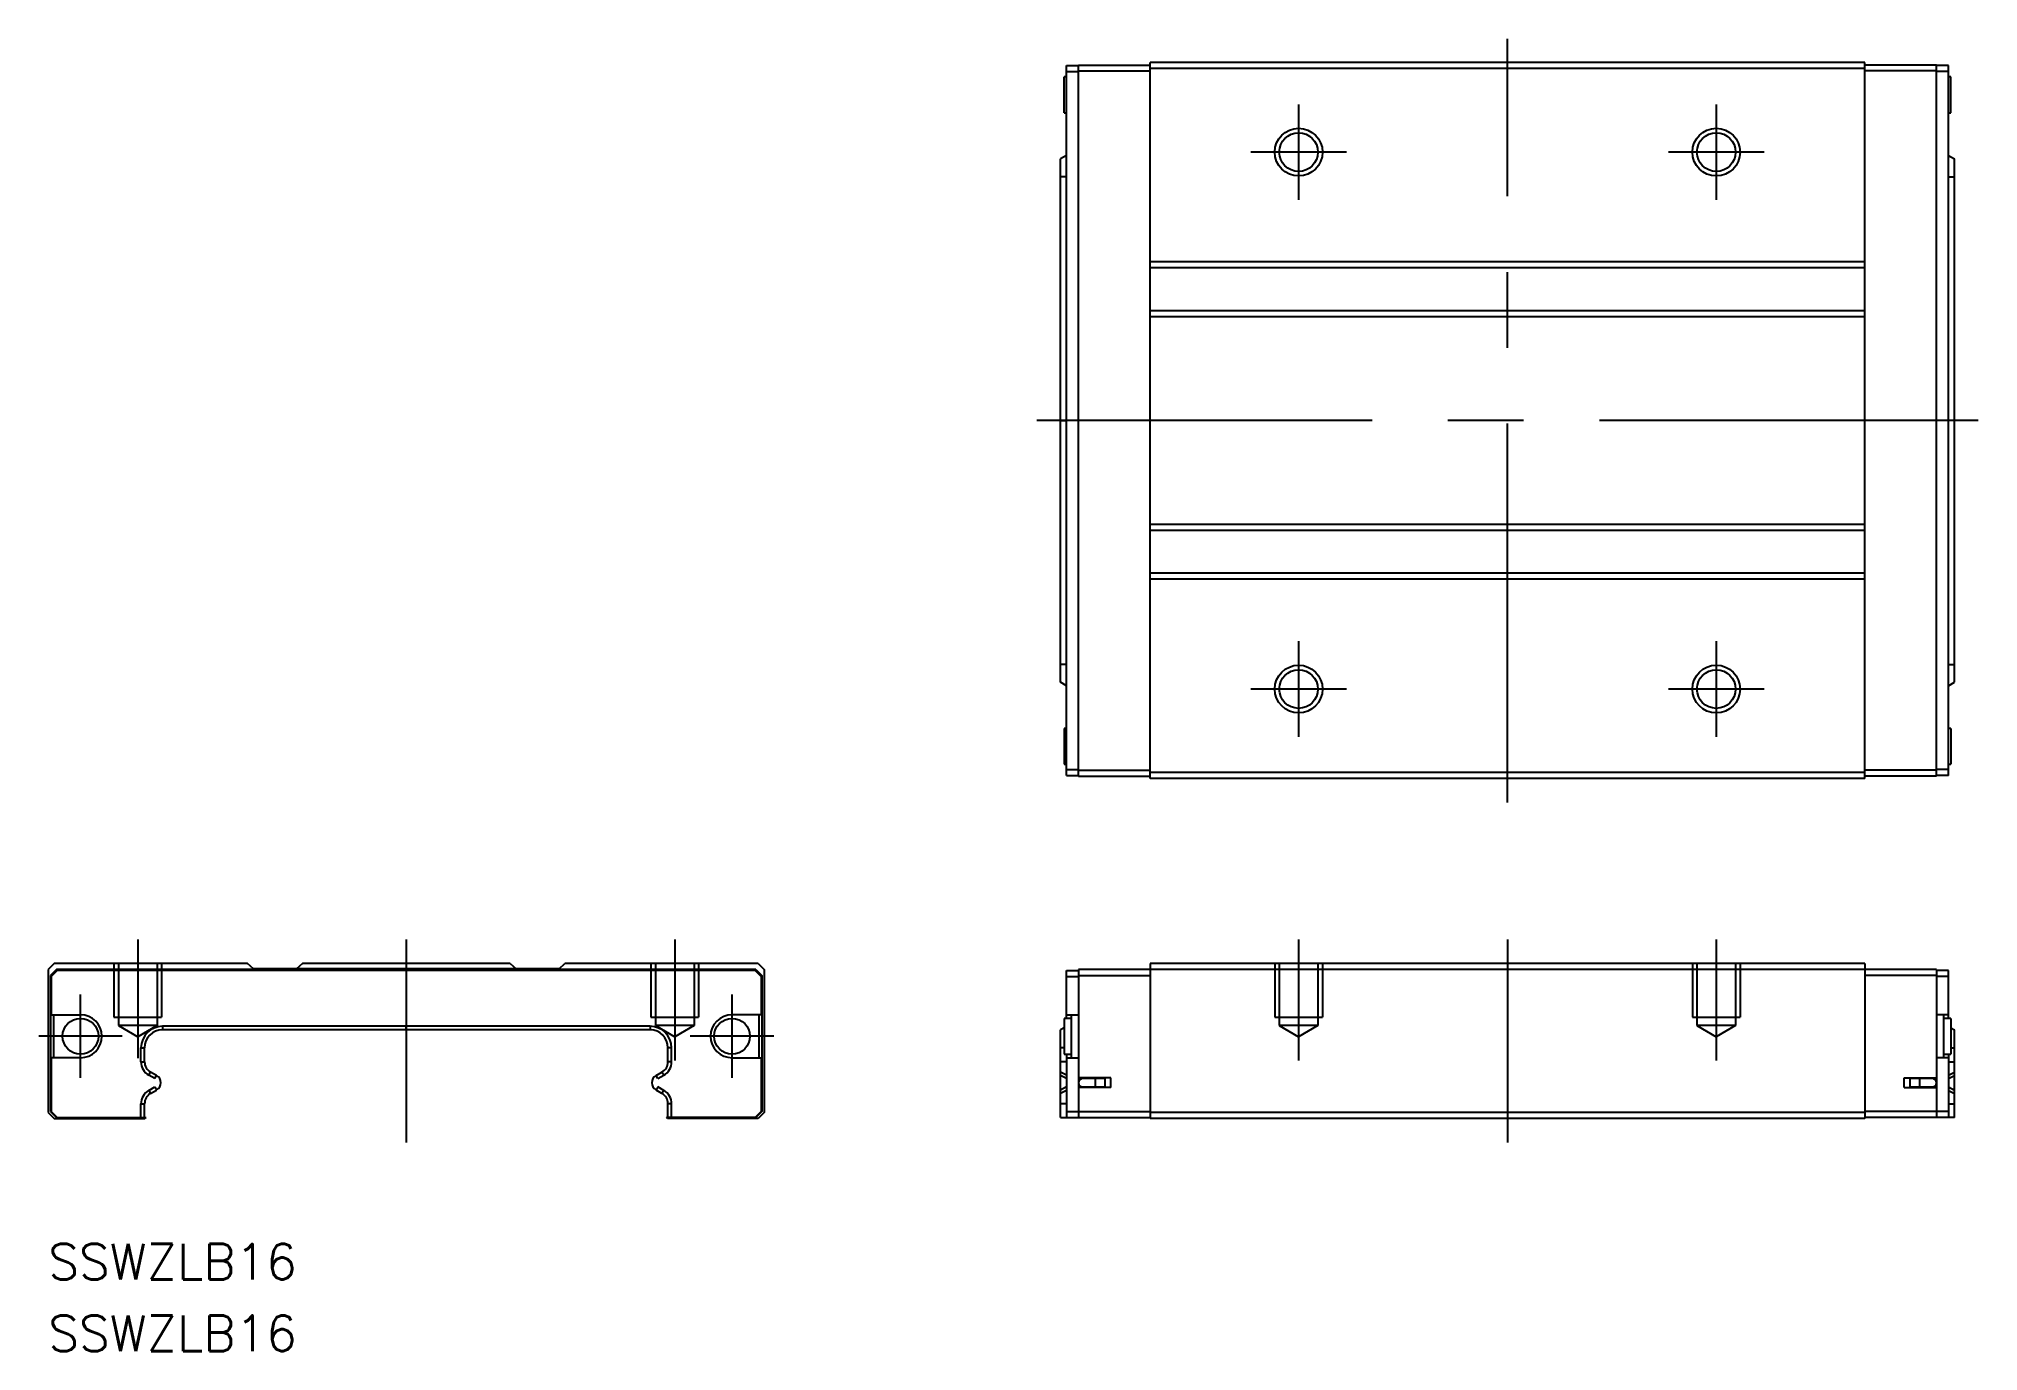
# Model space of a CAD drawing. Extents: x -123 to 39, y -78 to 32.
import ezdxf

# ---------------------------------------------------------------- set-up
doc = ezdxf.new("R2010")
doc.units = 0
doc.linetypes.add('CENTER', pattern=[50.8, 31.75, -6.35, 6.35, -6.35])
doc.linetypes.add('DASHED', pattern=[19.05, 12.7, -6.35])
doc.layers.get('0').update_dxf_attribs({"linetype": 'CONTINUOUS'})
doc.layers.add('CENTER', color=1, linetype='CONTINUOUS')
doc.styles.get("Standard").update_dxf_attribs({"font": 'txt.shx', "height": 3, "bigfont": 'bigfont.shx'})

msp = doc.modelspace()

# ---------------------------------------------------------------- linework, layer by layer
at = {"color": 7, "linetype": 'CONTINUOUS'}
for p, q in [((-36.95, 29.75), (-35.95, 29.75)), ((-36.95, -29.75), (-36.95, 29.75)), ((-35.95, 29.8), (-29.95, 29.8)), ((-35.95, -29.8), (-35.95, 29.8)), ((-35.95, 29.3), (-29.95, 29.3)), ((29.95, 30), (-29.95, 30)), ((-29.95, -30), (-29.95, 30)), ((29.95, 29.5), (-29.95, 29.5)), ((29.95, -30), (29.95, 30)), ((35.95, 29.8), (29.95, 29.8)), ((35.95, 29.3), (29.95, 29.3)), ((35.95, -29.8), (35.95, 29.8)), ((36.95, 29.75), (35.95, 29.75)), ((36.95, -29.75), (36.95, 29.75)), ((-36.95, 28.8), (-37.15, 28.8)), ((-37.15, 25.8), (-37.15, 28.8)), ((-36.95, 29.25), (-35.95, 29.25)), ((36.95, 29.25), (35.95, 29.25)), ((37.15, 28.8), (36.95, 28.8)), ((37.15, 25.8), (37.15, 28.8)), ((-37.15, 25.8), (-36.95, 25.8)), ((36.95, 25.8), (37.15, 25.8)), ((-36.95, 22.23), (-37.45, 21.93)), ((-37.45, -21.93), (-37.45, 21.93)), ((36.95, 22.23), (37.45, 21.93)), ((37.45, -21.93), (37.45, 21.93)), ((-36.95, 20.43), (-37.45, 20.43)), ((36.95, 20.43), (37.45, 20.43)), ((29.95, 13.3), (-29.95, 13.3)), ((29.95, 12.8), (-29.95, 12.8)), ((29.95, 9.2), (-29.95, 9.2)), ((29.95, 8.7), (-29.95, 8.7)), ((-37.45, 0), (-36.95, 0)), ((37.45, 0), (36.95, 0)), ((29.95, -8.7), (-29.95, -8.7)), ((29.95, -9.2), (-29.95, -9.2)), ((29.95, -12.8), (-29.95, -12.8)), ((29.95, -13.3), (-29.95, -13.3)), ((-36.95, -20.43), (-37.45, -20.43)), ((36.95, -20.43), (37.45, -20.43)), ((-36.95, -22.23), (-37.45, -21.93)), ((36.95, -22.23), (37.45, -21.93)), ((-37.15, -25.8), (-37.15, -28.8)), ((-36.95, -25.8), (-37.15, -25.8)), ((37.15, -25.8), (36.95, -25.8)), ((37.15, -25.8), (37.15, -28.8)), ((-37.15, -28.8), (-36.95, -28.8)), ((-36.95, -29.25), (-35.95, -29.25)), ((36.95, -29.25), (35.95, -29.25)), ((36.95, -28.8), (37.15, -28.8)), ((-36.95, -29.75), (-35.95, -29.75)), ((-35.95, -29.3), (-29.95, -29.3)), ((-35.95, -29.8), (-29.95, -29.8)), ((29.95, -29.5), (-29.95, -29.5)), ((29.95, -30), (-29.95, -30)), ((35.95, -29.3), (29.95, -29.3)), ((35.95, -29.8), (29.95, -29.8)), ((36.95, -29.75), (35.95, -29.75)), ((-121.78, -45.5), (-122.28, -46)), ((-105.58, -45.5), (-121.78, -45.5)), ((-105.08, -45.95), (-105.58, -45.5)), ((-100.98, -45.5), (-101.48, -45.95)), ((-83.58, -45.5), (-100.98, -45.5)), ((-83.58, -45.5), (-83.08, -45.95)), ((-79.48, -45.95), (-78.98, -45.5)), ((-62.78, -45.5), (-78.98, -45.5)), ((-62.78, -45.5), (-62.28, -46)), ((-29.95, -45.5), (-29.95, -58.5)), ((29.95, -45.5), (-29.95, -45.5)), ((29.95, -45.5), (29.95, -58.5)), ((-122.28, -46), (-122.28, -58)), ((-121.58, -46), (-122.08, -46.5)), ((-122.08, -46.5), (-122.08, -57.9)), ((-121.53, -46.1), (-122.03, -46.6)), ((-122.03, -46.6), (-122.03, -49.8)), ((-62.98, -46), (-121.58, -46)), ((-63.03, -46.1), (-121.53, -46.1)), ((-79.48, -45.95), (-105.08, -45.95)), ((-63.03, -46.1), (-62.53, -46.6)), ((-62.98, -46), (-62.48, -46.5)), ((-62.53, -46.6), (-62.53, -49.8)), ((-62.48, -46.5), (-62.48, -57.9)), ((-62.28, -46), (-62.28, -58)), ((-36.95, -46.1), (-35.95, -46.1)), ((-36.95, -50.1), (-36.95, -46.1)), ((-36.95, -46.6), (-35.95, -46.6)), ((-35.95, -46), (-35.95, -58.4)), ((35.95, -46), (-35.95, -46)), ((-35.95, -46.5), (-29.95, -46.5)), ((35.95, -46.5), (29.95, -46.5)), ((35.95, -46), (35.95, -58.4)), ((36.95, -46.1), (35.95, -46.1)), ((36.95, -46.6), (35.95, -46.6)), ((36.95, -50.1), (36.95, -46.1)), ((-122.03, -49.8), (-119.58, -49.8)), ((-121.83, -49.8), (-121.83, -53.4)), ((-62.53, -49.8), (-64.98, -49.8)), ((-62.73, -49.8), (-62.73, -53.4)), ((-37.15, -50.1), (-37.15, -53.1)), ((-36.55, -50.1), (-37.15, -50.1)), ((-36.95, -49.8), (-35.95, -49.8)), ((-36.55, -49.8), (-36.55, -53.4)), ((36.95, -49.8), (35.95, -49.8)), ((36.55, -49.8), (36.55, -53.4)), ((37.15, -50.1), (36.55, -50.1)), ((37.15, -50.1), (37.15, -53.1)), ((-112.71, -50.77), (-112.71, -51.07)), ((-71.85, -50.77), (-112.71, -50.77)), ((-71.85, -51.07), (-112.71, -51.07)), ((-92.28, -51.07), (-92.28, -50.77)), ((-71.85, -50.77), (-71.85, -51.07)), ((-37.15, -50.89), (-37.45, -51.07)), ((-37.45, -58.4), (-37.45, -51.07)), ((37.15, -50.89), (37.45, -51.07)), ((37.45, -58.4), (37.45, -51.07)), ((-122.03, -53.4), (-122.03, -57.9)), ((-119.58, -53.4), (-122.03, -53.4)), ((-114.51, -52.57), (-114.21, -52.57)), ((-114.51, -53.74), (-114.51, -52.57)), ((-114.21, -53.74), (-114.21, -52.57)), ((-70.05, -52.57), (-70.35, -52.57)), ((-70.35, -53.74), (-70.35, -52.57)), ((-70.05, -53.74), (-70.05, -52.57)), ((-64.98, -53.4), (-62.53, -53.4)), ((-62.53, -53.4), (-62.53, -57.9)), ((-37.15, -52.57), (-37.45, -52.57)), ((-37.15, -53.1), (-36.55, -53.1)), ((-36.95, -53.1), (-36.95, -58.4)), ((-36.95, -53.4), (-35.95, -53.4)), ((36.95, -53.4), (35.95, -53.4)), ((36.55, -53.1), (37.15, -53.1)), ((36.95, -53.1), (36.95, -58.4)), ((37.15, -52.57), (37.45, -52.57)), ((-122.08, -55.1), (-122.03, -55.1)), ((-114.51, -53.74), (-114.21, -53.74)), ((-113.86, -54.86), (-113.71, -54.6)), ((-113.35, -55.15), (-113.86, -54.86)), ((-113.2, -54.89), (-113.71, -54.6)), ((-113.35, -55.15), (-113.2, -54.89)), ((-71.35, -54.89), (-70.85, -54.6)), ((-71.2, -55.15), (-71.35, -54.89)), ((-71.2, -55.15), (-70.7, -54.86)), ((-70.7, -54.86), (-70.85, -54.6)), ((-70.05, -53.74), (-70.35, -53.74)), ((-62.48, -55.1), (-62.53, -55.1)), ((-36.95, -53.74), (-37.45, -53.74)), ((-36.95, -54.86), (-37.45, -54.6)), ((-36.95, -55.15), (-37.45, -54.89)), ((-33.25, -55.1), (-35.95, -55.1)), ((-33.75, -55.15), (-35.6, -55.15)), ((-35.15, -55.15), (-35.15, -55.1)), ((-34.69, -55.15), (-34.69, -55.1)), ((-34.55, -55.15), (-34.55, -55.85)), ((-33.75, -55.15), (-33.75, -55.85)), ((-33.25, -55.9), (-33.25, -55.1)), ((33.25, -55.1), (35.95, -55.1)), ((33.25, -55.9), (33.25, -55.1)), ((33.75, -55.85), (33.75, -55.15)), ((35.6, -55.15), (33.75, -55.15)), ((34.55, -55.85), (34.55, -55.15)), ((34.69, -55.15), (34.69, -55.1)), ((35.15, -55.15), (35.15, -55.1)), ((36.95, -53.74), (37.45, -53.74)), ((36.95, -54.86), (37.45, -54.6)), ((36.95, -55.15), (37.45, -54.89)), ((-122.08, -55.9), (-122.03, -55.9)), ((-113.86, -56.14), (-113.35, -55.85)), ((-113.86, -56.14), (-113.71, -56.4)), ((-113.71, -56.4), (-113.2, -56.11)), ((-113.35, -55.85), (-113.2, -56.11)), ((-71.2, -55.85), (-71.35, -56.11)), ((-70.85, -56.4), (-71.35, -56.11)), ((-70.7, -56.14), (-71.2, -55.85)), ((-70.7, -56.14), (-70.85, -56.4)), ((-62.48, -55.9), (-62.53, -55.9)), ((-36.95, -55.85), (-37.45, -56.11)), ((-36.95, -56.14), (-37.45, -56.4)), ((-33.25, -55.9), (-35.95, -55.9)), ((-35.6, -55.85), (-33.75, -55.85)), ((-35.15, -55.9), (-35.15, -55.85)), ((-34.69, -55.9), (-34.69, -55.85)), ((33.25, -55.9), (35.95, -55.9)), ((33.75, -55.85), (35.6, -55.85)), ((34.69, -55.9), (34.69, -55.85)), ((35.15, -55.9), (35.15, -55.85)), ((36.95, -55.85), (37.45, -56.11)), ((36.95, -56.14), (37.45, -56.4)), ((-122.28, -58), (-121.78, -58.5)), ((-122.08, -57.9), (-121.58, -58.4)), ((-122.03, -57.9), (-121.53, -58.4)), ((-121.78, -58.5), (-114.18, -58.5)), ((-121.58, -58.4), (-114.08, -58.4)), ((-114.51, -57.26), (-114.21, -57.26)), ((-114.51, -58.4), (-114.51, -57.26)), ((-114.21, -58.4), (-114.21, -57.26)), ((-114.18, -58.5), (-114.08, -58.4)), ((-62.98, -58.4), (-70.48, -58.4)), ((-70.38, -58.5), (-70.48, -58.4)), ((-62.78, -58.5), (-70.38, -58.5)), ((-70.35, -58.4), (-70.35, -57.26)), ((-70.05, -57.26), (-70.35, -57.26)), ((-70.05, -58.4), (-70.05, -57.26)), ((-62.53, -57.9), (-63.03, -58.4)), ((-62.48, -57.9), (-62.98, -58.4)), ((-62.28, -58), (-62.78, -58.5)), ((-36.95, -57.26), (-37.45, -57.26)), ((-37.45, -58.4), (-29.95, -58.4)), ((-36.95, -57.9), (-29.95, -57.9)), ((29.95, -58), (-29.95, -58)), ((29.95, -58.5), (-29.95, -58.5)), ((36.95, -57.9), (29.95, -57.9)), ((37.45, -58.4), (29.95, -58.4)), ((36.95, -57.26), (37.45, -57.26))]:
    msp.add_line(p, q, dxfattribs=at)
at = {"color": 3, "linetype": 'DASHED'}
for p, q in [((-116.78, -45.5), (-116.78, -50)), ((-116.4, -45.5), (-116.4, -50.7)), ((-113.15, -45.5), (-113.15, -50.7)), ((-112.78, -45.5), (-112.78, -50)), ((-71.78, -45.5), (-71.78, -50)), ((-71.4, -45.5), (-71.4, -50.7)), ((-68.15, -45.5), (-68.15, -50.7)), ((-67.78, -45.5), (-67.78, -50)), ((-19.5, -45.5), (-19.5, -50)), ((-19.12, -45.5), (-19.12, -50.7)), ((-15.88, -45.5), (-15.88, -50.7)), ((-15.5, -45.5), (-15.5, -50)), ((15.5, -45.5), (15.5, -50)), ((15.88, -45.5), (15.88, -50.7)), ((19.12, -45.5), (19.12, -50.7)), ((19.5, -45.5), (19.5, -50)), ((-116.78, -50), (-112.78, -50)), ((-71.78, -50), (-67.78, -50)), ((-19.5, -50), (-15.5, -50)), ((15.5, -50), (19.5, -50)), ((-113.15, -50.7), (-116.4, -50.7)), ((-116.4, -50.7), (-114.78, -51.64)), ((-113.15, -50.7), (-114.78, -51.64)), ((-68.15, -50.7), (-71.4, -50.7)), ((-71.4, -50.7), (-69.78, -51.64)), ((-68.15, -50.7), (-69.78, -51.64)), ((-15.88, -50.7), (-19.12, -50.7)), ((-19.12, -50.7), (-17.5, -51.64)), ((-15.88, -50.7), (-17.5, -51.64)), ((19.12, -50.7), (15.88, -50.7)), ((15.88, -50.7), (17.5, -51.64)), ((19.12, -50.7), (17.5, -51.64))]:
    msp.add_line(p, q, dxfattribs=at)
at = {"color": 3, "linetype": 'CONTINUOUS'}
for centre in [(-17.5, 22.5), (17.5, 22.5), (-17.5, -22.5), (17.5, -22.5)]:
    msp.add_circle(centre, 2, dxfattribs=at)
at = {"color": 7, "linetype": 'CONTINUOUS'}
for centre, radius in [((-17.5, 22.5), 1.62), ((17.5, 22.5), 1.62), ((-17.5, -22.5), 1.62), ((17.5, -22.5), 1.62), ((-119.58, -51.6), 1.5), ((-64.98, -51.6), 1.5)]:
    msp.add_circle(centre, radius, dxfattribs=at)
for centre, radius, start, end in [((-119.58, -51.6), 1.8, 270, 90), ((-64.98, -51.6), 1.8, 90, 270), ((-112.71, -52.57), 1.8, 90.0008, 179.9992), ((-112.71, -52.57), 1.5, 90, 180), ((-71.85, -52.57), 1.8, 0.0008, 89.9992), ((-71.85, -52.57), 1.5, 0, 90), ((-113.21, -53.74), 1.3, 180, 240), ((-113.21, -53.74), 1, 180, 240), ((-113.55, -55.5), 0.7, 300, 60), ((-71, -55.5), 0.7, 120, 240), ((-71.35, -53.74), 1, 300, 0), ((-71.35, -53.74), 1.3, 300, 0), ((-35.6, -55.5), 0.35, 90, 270), ((35.6, -55.5), 0.35, 270, 90), ((-113.21, -57.26), 1.3, 120, 180), ((-113.21, -57.26), 1, 120, 180), ((-71.35, -57.26), 1, 0, 60), ((-71.35, -57.26), 1.3, 0, 60)]:
    msp.add_arc(centre, radius, start, end, dxfattribs=at)
at = {"layer": 'CENTER', "color": 1, "linetype": 'CENTER'}
for p, q in [((0, -32), (0, 32)), ((-17.5, 26.5), (-17.5, 18.5)), ((17.5, 26.5), (17.5, 18.5)), ((-13.5, 22.5), (-21.5, 22.5)), ((21.5, 22.5), (13.5, 22.5)), ((39.45, 0), (-39.45, 0)), ((-17.5, -18.5), (-17.5, -26.5)), ((17.5, -18.5), (17.5, -26.5)), ((-13.5, -22.5), (-21.5, -22.5)), ((21.5, -22.5), (13.5, -22.5)), ((-114.78, -43.5), (-114.78, -53.43)), ((-92.28, -43.5), (-92.28, -60.5)), ((-69.78, -43.5), (-69.78, -53.64)), ((-17.5, -43.5), (-17.5, -53.64)), ((0, -43.5), (0, -60.5)), ((17.5, -43.5), (17.5, -53.64)), ((-119.58, -55.1), (-119.58, -48.1)), ((-64.98, -55.1), (-64.98, -48.1)), ((-116.08, -51.6), (-123.08, -51.6)), ((-61.48, -51.6), (-68.48, -51.6))]:
    msp.add_line(p, q, dxfattribs=at)

# ---------------------------------------------------------------- texts
at = {"color": 7, "linetype": 'CONTINUOUS'}
for p in [(-122.28, -72), (-122.28, -78)]:
    msp.add_text('SSWZLB16', height=3, dxfattribs=at).set_placement(p)

doc.saveas('drawing.dxf')
